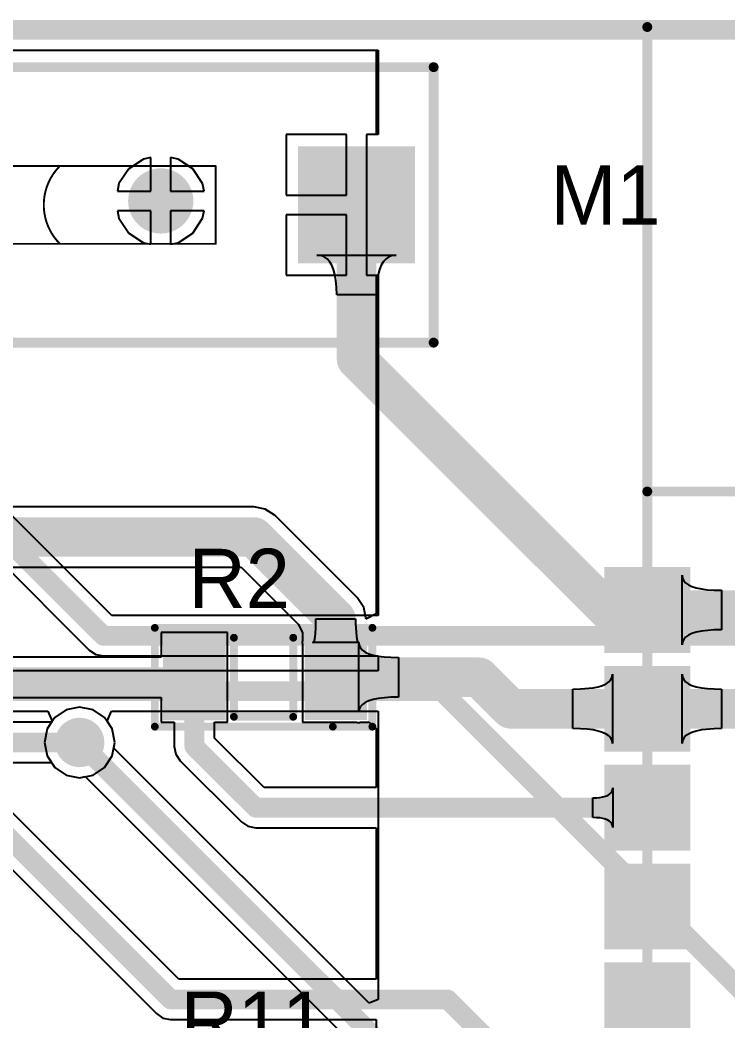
# Model space of a CAD drawing. Header units: millimetres. Extents: x 3.76 to 6.92, y 1.08 to 2.74.
# Drawn here: x 4.51 to 4.868, y 2.233 to 2.74 of the extents above; entities that cross this region are included whole.
import ezdxf

# ---------------------------------------------------------------- set-up
doc = ezdxf.new("R2010")
doc.units = ezdxf.units.MM
doc.header["$MEASUREMENT"] = 0
for name, color, linetype in [('BottomLayer', 5, 'Continuous'), ('BottomSolder', 6, 'Continuous'), ('KeepOutLayer', 6, 'Continuous'), ('MultiLayer', 9, 'Continuous'), ('PadHoleLayer', 156, 'Continuous'), ('TopLayer', 1, 'Continuous'), ('TopOverlay', 2, 'Continuous'), ('TopPaste', 8, 'Continuous'), ('TopSolder', 216, 'Continuous'), ('ViaHoleLayer', 16, 'Continuous')]:
    doc.layers.add(name, color=color, linetype=linetype)

# ---------------------------------------------------------------- blocks, each defined once
blk = doc.blocks.new('ESP32S_6')
at = {"layer": 'TopLayer'}
for points in [[(-0.01772, 0.69228), (0.01772, 0.69228), (-0.01772, 0.72772), (0.01772, 0.72772)], [(-0.01772, 0.64228), (0.01772, 0.64228), (-0.01772, 0.67772), (0.01772, 0.67772)], [(-0.01772, 0.59228), (0.01772, 0.59228), (-0.01772, 0.62772), (0.01772, 0.62772)], [(-0.01772, 0.54228), (0.01772, 0.54228), (-0.01772, 0.57772), (0.01772, 0.57772)], [(-0.01772, 0.49228), (0.01772, 0.49228), (-0.01772, 0.52772), (0.01772, 0.52772)]]:
    blk.add_solid(points, dxfattribs=at)
at = {"layer": 'TopOverlay', "const_width": 0.005}
for points in [[(0, 1.005), (0.71, 1.005)], [(0, 0), (0, 1.005)], [(0, 0.77), (0.71, 0.77)]]:
    blk.add_lwpolyline(points, dxfattribs=at)
at = {"layer": 'TopOverlay', "const_width": 0.0025}
for points in [[(-0.00125, 1.005, 1), (0.00125, 1.005, 1)], [(-0.00125, 1.005, 1), (0.00125, 1.005, 1)], [(-0.00125, 0.77, 1), (0.00125, 0.77, 1)]]:
    blk.add_lwpolyline(points, format="xyb", close=True, dxfattribs=at)
at = {"layer": 'TopPaste'}
for points in [[(-0.01772, 0.69228), (0.01772, 0.69228), (-0.01772, 0.72772), (0.01772, 0.72772)], [(-0.01772, 0.64228), (0.01772, 0.64228), (-0.01772, 0.67772), (0.01772, 0.67772)], [(-0.01772, 0.59228), (0.01772, 0.59228), (-0.01772, 0.62772), (0.01772, 0.62772)], [(-0.01772, 0.54228), (0.01772, 0.54228), (-0.01772, 0.57772), (0.01772, 0.57772)], [(-0.01772, 0.49228), (0.01772, 0.49228), (-0.01772, 0.52772), (0.01772, 0.52772)]]:
    blk.add_solid(points, dxfattribs=at)
at = {"layer": 'TopSolder'}
for points in [[(-0.02172, 0.68828), (0.02172, 0.68828), (-0.02172, 0.73172), (0.02172, 0.73172)], [(-0.02172, 0.63828), (0.02172, 0.63828), (-0.02172, 0.68172), (0.02172, 0.68172)], [(-0.02172, 0.58828), (0.02172, 0.58828), (-0.02172, 0.63172), (0.02172, 0.63172)], [(-0.02172, 0.53828), (0.02172, 0.53828), (-0.02172, 0.58172), (0.02172, 0.58172)], [(-0.02172, 0.48828), (0.02172, 0.48828), (-0.02172, 0.53172), (0.02172, 0.53172)]]:
    blk.add_solid(points, dxfattribs=at)
blk = doc.blocks.new('SW_DIP1_1_8')
at = {"layer": 'BottomLayer', "const_width": 0.02559}
blk.add_lwpolyline([(-0.0128, 0.15, 1), (0.0128, 0.15, 1)], format="xyb", close=True, dxfattribs=at)
at = {"layer": 'BottomLayer'}
blk.add_solid([(-0.02559, -0.17559), (0.02559, -0.17559), (-0.02559, -0.12441), (0.02559, -0.12441)], dxfattribs=at)
at = {"layer": 'BottomSolder', "const_width": 0.02959}
blk.add_lwpolyline([(-0.0148, 0.15, 1), (0.0148, 0.15, 1)], format="xyb", close=True, dxfattribs=at)
at = {"layer": 'BottomSolder'}
blk.add_solid([(-0.02959, -0.17959), (0.02959, -0.17959), (-0.02959, -0.12041), (0.02959, -0.12041)], dxfattribs=at)
at = {"layer": 'MultiLayer', "const_width": 0.02559}
blk.add_lwpolyline([(-0.0128, 0.15, 1), (0.0128, 0.15, 1)], format="xyb", close=True, dxfattribs=at)
at = {"layer": 'MultiLayer'}
blk.add_solid([(-0.02559, -0.17559), (0.02559, -0.17559), (-0.02559, -0.12441), (0.02559, -0.12441)], dxfattribs=at)
at = {"layer": 'PadHoleLayer', "const_width": 0.01575}
for points in [[(-0.00787, 0.15, 1), (0.00787, 0.15, 1)], [(-0.00787, -0.15, 1), (0.00787, -0.15, 1)]]:
    blk.add_lwpolyline(points, format="xyb", close=True, dxfattribs=at)
at = {"layer": 'TopLayer', "const_width": 0.02559}
blk.add_lwpolyline([(-0.0128, 0.15, 1), (0.0128, 0.15, 1)], format="xyb", close=True, dxfattribs=at)
at = {"layer": 'TopLayer'}
blk.add_solid([(-0.02559, -0.17559), (0.02559, -0.17559), (-0.02559, -0.12441), (0.02559, -0.12441)], dxfattribs=at)
at = {"layer": 'TopOverlay'}
for points, const_width in [([(-0.06968, 0.18898), (-0.06968, -0.18898)], 0.005), ([(-0.06968, 0.18898), (0.06968, 0.18898)], 0.005), ([(-0.06968, 0.18898), (-0.06968, -0.18898)], 0.005), ([(-0.06968, 0.18898), (0.06968, 0.18898)], 0.005), ([(0.06968, 0.18898), (0.06968, -0.18898)], 0.005), ([(0.06968, 0.18898), (0.06968, -0.18898)], 0.005), ([(-0.01969, 0.07874), (0.01969, 0.07874)], 0.000984), ([(-0.01969, 0.07874), (-0.01969, -0.07874)], 0.000984), ([(0.01969, 0.07874), (0.01969, -0.07874)], 0.000984), ([(-0.01969, -0.07874), (0.01969, -0.07874)], 0.000984), ([(-0.06968, -0.18898), (0.06968, -0.18898)], 0.005), ([(-0.06968, -0.18898), (0.06968, -0.18898)], 0.005)]:
    blk.add_lwpolyline(points, dxfattribs=dict(at, const_width=const_width))
for points, const_width in [([(-0.07093, 0.18898, 1), (-0.06843, 0.18898, 1)], 0.0025), ([(-0.07093, 0.18898, 1), (-0.06843, 0.18898, 1)], 0.0025), ([(-0.07093, 0.18898, 1), (-0.06843, 0.18898, 1)], 0.0025), ([(-0.07093, 0.18898, 1), (-0.06843, 0.18898, 1)], 0.0025), ([(0.06843, 0.18898, 1), (0.07093, 0.18898, 1)], 0.0025), ([(0.06843, 0.18898, 1), (0.07093, 0.18898, 1)], 0.0025), ([(0.06843, 0.18898, 1), (0.07093, 0.18898, 1)], 0.0025), ([(0.06843, 0.18898, 1), (0.07093, 0.18898, 1)], 0.0025), ([(-0.01993, 0.07874, 1), (-0.01944, 0.07874, 1)], 0.000492), ([(-0.01993, 0.07874, 1), (-0.01944, 0.07874, 1)], 0.000492), ([(0.01944, 0.07874, 1), (0.01993, 0.07874, 1)], 0.000492), ([(0.01944, 0.07874, 1), (0.01993, 0.07874, 1)], 0.000492), ([(-0.01993, 0.05906, 1), (-0.01944, 0.05906, 1)], 0.000492), ([(0.01944, 0.05906, 1), (0.01993, 0.05906, 1)], 0.000492), ([(-0.01993, 0, 1), (-0.01944, 0, 1)], 0.000492), ([(0.01944, 0, 1), (0.01993, 0, 1)], 0.000492), ([(-0.01993, -0.07874, 1), (-0.01944, -0.07874, 1)], 0.000492), ([(-0.01993, -0.07874, 1), (-0.01944, -0.07874, 1)], 0.000492), ([(0.01944, -0.07874, 1), (0.01993, -0.07874, 1)], 0.000492), ([(0.01944, -0.07874, 1), (0.01993, -0.07874, 1)], 0.000492), ([(-0.07093, -0.18898, 1), (-0.06843, -0.18898, 1)], 0.0025), ([(-0.07093, -0.18898, 1), (-0.06843, -0.18898, 1)], 0.0025), ([(-0.07093, -0.18898, 1), (-0.06843, -0.18898, 1)], 0.0025), ([(-0.07093, -0.18898, 1), (-0.06843, -0.18898, 1)], 0.0025), ([(0.06843, -0.18898, 1), (0.07093, -0.18898, 1)], 0.0025), ([(0.06843, -0.18898, 1), (0.07093, -0.18898, 1)], 0.0025), ([(0.06843, -0.18898, 1), (0.07093, -0.18898, 1)], 0.0025), ([(0.06843, -0.18898, 1), (0.07093, -0.18898, 1)], 0.0025)]:
    blk.add_lwpolyline(points, format="xyb", close=True, dxfattribs=dict(at, const_width=const_width))
at = {"layer": 'TopOverlay', "const_width": 0.000984}
for points in [[(0.01969, 0.05906, -0.414214), (-0.01969, 0.05906)], [(-0.01969, 0, -0.414214), (0.01969, 0)]]:
    blk.add_lwpolyline(points, format="xyb", dxfattribs=at)
at = {"layer": 'TopSolder', "const_width": 0.02959}
blk.add_lwpolyline([(-0.0148, 0.15, 1), (0.0148, 0.15, 1)], format="xyb", close=True, dxfattribs=at)
at = {"layer": 'TopSolder'}
blk.add_solid([(-0.02959, -0.17959), (0.02959, -0.17959), (-0.02959, -0.12041), (0.02959, -0.12041)], dxfattribs=at)
blk = doc.blocks.new('RES_SMD_0603_41')
at = {"layer": 'TopLayer'}
for points in [[(-0.04681, -0.01772), (-0.02319, -0.01772), (-0.04681, 0.01772), (-0.02319, 0.01772)], [(0.02468, -0.01771), (0.0483, -0.01771), (0.02468, 0.01772), (0.0483, 0.01772)]]:
    blk.add_solid(points, dxfattribs=at)
at = {"layer": 'TopOverlay', "const_width": 0.00394}
for points in [[(-0.055, 0.025), (0.055, 0.025)], [(-0.055, -0.025), (-0.055, 0.025)], [(0.055, -0.025), (0.055, 0.025)], [(-0.015, 0.02), (0.015, 0.02)], [(-0.015, -0.02), (-0.015, 0.02)], [(0.015, -0.02), (0.015, 0.02)], [(-0.015, -0.02), (0.015, -0.02)], [(-0.055, -0.025), (0.035, -0.025)], [(0.035, -0.025), (0.055, -0.025)]]:
    blk.add_lwpolyline(points, dxfattribs=at)
at = {"layer": 'TopOverlay', "const_width": 0.00197}
for points in [[(-0.05599, 0.025, 1), (-0.05402, 0.025, 1)], [(-0.05599, 0.025, 1), (-0.05402, 0.025, 1)], [(0.05401, 0.025, 1), (0.05598, 0.025, 1)], [(0.05401, 0.025, 1), (0.05598, 0.025, 1)], [(-0.01599, 0.02, 1), (-0.01402, 0.02, 1)], [(-0.01599, 0.02, 1), (-0.01402, 0.02, 1)], [(0.01401, 0.02, 1), (0.01598, 0.02, 1)], [(0.01401, 0.02, 1), (0.01598, 0.02, 1)], [(-0.01599, -0.02, 1), (-0.01402, -0.02, 1)], [(-0.01599, -0.02, 1), (-0.01402, -0.02, 1)], [(0.01401, -0.02, 1), (0.01598, -0.02, 1)], [(0.01401, -0.02, 1), (0.01598, -0.02, 1)], [(-0.05599, -0.025, 1), (-0.05402, -0.025, 1)], [(-0.05599, -0.025, 1), (-0.05402, -0.025, 1)], [(0.03401, -0.025, 1), (0.03598, -0.025, 1)], [(0.03401, -0.025, 1), (0.03598, -0.025, 1)], [(0.05401, -0.025, 1), (0.05598, -0.025, 1)], [(0.05401, -0.025, 1), (0.05598, -0.025, 1)]]:
    blk.add_lwpolyline(points, format="xyb", close=True, dxfattribs=at)
at = {"layer": 'TopPaste'}
for points in [[(-0.04681, -0.01772), (-0.02319, -0.01772), (-0.04681, 0.01772), (-0.02319, 0.01772)], [(0.02468, -0.01771), (0.0483, -0.01771), (0.02468, 0.01772), (0.0483, 0.01772)]]:
    blk.add_solid(points, dxfattribs=at)
at = {"layer": 'TopSolder'}
for points in [[(-0.05081, -0.02172), (-0.01919, -0.02172), (-0.05081, 0.02172), (-0.01919, 0.02172)], [(0.02068, -0.02171), (0.0523, -0.02171), (0.02068, 0.02172), (0.0523, 0.02172)]]:
    blk.add_solid(points, dxfattribs=at)

msp = doc.modelspace()

# ---------------------------------------------------------------- linework, layer by layer
at = {"layer": 'BottomLayer'}
for p, q in [((3.7732, 2.72435), (4.691, 2.72435)), ((4.691, 2.72435), (4.691, 2.68159)), ((4.675, 2.68159), (4.64441, 2.68159)), ((4.64441, 2.68159), (4.64441, 2.651)), ((4.675, 2.651), (4.675, 2.68159)), ((4.691, 2.68159), (4.685, 2.68159)), ((4.685, 2.68159), (4.685, 2.646)), ((4.57222, 2.66919), (4.56478, 2.66422)), ((4.576, 2.66995), (4.57222, 2.66919)), ((4.576, 2.653), (4.576, 2.66995)), ((4.58978, 2.66919), (4.586, 2.66995)), ((4.586, 2.66995), (4.586, 2.653)), ((4.59722, 2.66422), (4.58978, 2.66919)), ((4.56478, 2.66422), (4.55981, 2.65678)), ((4.60219, 2.65678), (4.59722, 2.66422)), ((4.55981, 2.65678), (4.55905, 2.653)), ((4.60295, 2.653), (4.60219, 2.65678)), ((4.55905, 2.653), (4.576, 2.653)), ((4.586, 2.653), (4.60295, 2.653)), ((4.64441, 2.651), (4.675, 2.651)), ((4.685, 2.646), (4.685, 2.61041)), ((4.576, 2.643), (4.55905, 2.643)), ((4.55905, 2.643), (4.55981, 2.63922)), ((4.55981, 2.63922), (4.56478, 2.63178)), ((4.576, 2.62605), (4.576, 2.643)), ((4.60295, 2.643), (4.586, 2.643)), ((4.586, 2.643), (4.586, 2.62605)), ((4.59722, 2.63178), (4.60219, 2.63922)), ((4.60219, 2.63922), (4.60295, 2.643)), ((4.675, 2.641), (4.64441, 2.641)), ((4.64441, 2.641), (4.64441, 2.61041)), ((4.675, 2.61041), (4.675, 2.641)), ((4.56478, 2.63178), (4.57222, 2.62681)), ((4.58978, 2.62681), (4.59722, 2.63178)), ((4.57222, 2.62681), (4.576, 2.62605)), ((4.586, 2.62605), (4.58978, 2.62681)), ((4.64441, 2.61041), (4.675, 2.61041)), ((4.685, 2.61041), (4.691, 2.61041)), ((4.691, 2.61041), (4.691, 2.4382)), ((4.55622, 2.4382), (4.3902, 2.60422)), ((4.37279, 2.59279), (4.54479, 2.42079)), ((4.691, 2.4382), (4.55622, 2.4382)), ((4.54479, 2.42079), (4.5481, 2.41858)), ((4.5481, 2.41858), (4.552, 2.4178)), ((4.552, 2.4178), (4.691, 2.4178)), ((4.691, 2.4178), (4.691, 2.4102)), ((4.691, 2.4102), (4.342, 2.4102)), ((4.34622, 2.3898), (4.52384, 2.3898)), ((4.52384, 2.3898), (4.52617, 2.3848)), ((4.55383, 2.3848), (4.55616, 2.3898)), ((4.55616, 2.3898), (4.691, 2.3898)), ((4.691, 2.3898), (4.691, 2.24395)), ((4.52352, 2.38083), (4.52216, 2.374)), ((4.52617, 2.3848), (4.52352, 2.38083)), ((4.55648, 2.38083), (4.55383, 2.3848)), ((4.55784, 2.374), (4.55648, 2.38083)), ((4.52216, 2.374), (4.52352, 2.36717)), ((4.55727, 2.37114), (4.55784, 2.374)), ((4.68638, 2.24204), (4.55727, 2.37114)), ((4.52352, 2.36717), (4.52738, 2.36138)), ((4.52738, 2.36138), (4.53317, 2.35752)), ((4.53317, 2.35752), (4.54, 2.35616)), ((4.54, 2.35616), (4.54286, 2.35673)), ((4.54286, 2.35673), (4.691, 2.20858)), ((4.691, 2.24395), (4.68638, 2.24204))]:
    msp.add_line(p, q, dxfattribs=at)
for points, const_width in [([(4.57475, 2.648, 1), (4.58725, 2.648, 1)], 0.0125), ([(4.5495, 2.428, 1), (4.5545, 2.428, 1)], 0.005), ([(4.5495, 2.428, 1), (4.5545, 2.428, 1)], 0.005), ([(4.7205, 2.4, 1), (4.7255, 2.4, 1)], 0.005), ([(4.7205, 2.4, 1), (4.7255, 2.4, 1)], 0.005), ([(4.53375, 2.374, 1), (4.54625, 2.374, 1)], 0.0125), ([(4.5375, 2.374, 1), (4.5425, 2.374, 1)], 0.005)]:
    msp.add_lwpolyline(points, format="xyb", close=True, dxfattribs=dict(at, const_width=const_width))
at = {"layer": 'BottomLayer', "const_width": 0.01}
for points in [[(4.38, 2.6), (4.552, 2.428)], [(4.552, 2.428), (4.976, 2.428)], [(4.342, 2.4), (4.723, 2.4)], [(4.723, 2.4), (4.879, 2.244)], [(4.54, 2.374), (4.725, 2.189)]]:
    msp.add_lwpolyline(points, dxfattribs=at)
at = {"layer": 'BottomSolder', "const_width": 0.0165}
msp.add_lwpolyline([(4.57275, 2.648, 1), (4.58925, 2.648, 1)], format="xyb", close=True, dxfattribs=at)
at = {"layer": 'KeepOutLayer', "const_width": 0.01}
msp.add_lwpolyline([(3.763, 2.73454), (6.91261, 2.73454)], dxfattribs=at)
at = {"layer": 'MultiLayer', "const_width": 0.0125}
for points in [[(4.57475, 2.648, 1), (4.58725, 2.648, 1)], [(4.53375, 2.374, 1), (4.54625, 2.374, 1)]]:
    msp.add_lwpolyline(points, format="xyb", close=True, dxfattribs=at)
at = {"layer": 'TopLayer'}
for p, q in [((3.7732, 2.72435), (4.69, 2.72435)), ((4.69, 2.72435), (4.69, 2.68159)), ((4.675, 2.68159), (4.64441, 2.68159)), ((4.64441, 2.68159), (4.64441, 2.651)), ((4.675, 2.651), (4.675, 2.68159)), ((4.69, 2.68159), (4.685, 2.68159)), ((4.685, 2.68159), (4.685, 2.646)), ((4.57222, 2.66919), (4.56478, 2.66422)), ((4.576, 2.66995), (4.57222, 2.66919)), ((4.576, 2.653), (4.576, 2.66995)), ((4.58978, 2.66919), (4.586, 2.66995)), ((4.586, 2.66995), (4.586, 2.653)), ((4.59722, 2.66422), (4.58978, 2.66919)), ((4.56478, 2.66422), (4.55981, 2.65678)), ((4.60219, 2.65678), (4.59722, 2.66422)), ((4.55981, 2.65678), (4.55905, 2.653)), ((4.60295, 2.653), (4.60219, 2.65678)), ((4.55905, 2.653), (4.576, 2.653)), ((4.586, 2.653), (4.60295, 2.653)), ((4.64441, 2.651), (4.675, 2.651)), ((4.685, 2.646), (4.685, 2.61041)), ((4.576, 2.643), (4.55905, 2.643)), ((4.55905, 2.643), (4.55981, 2.63922)), ((4.55981, 2.63922), (4.56478, 2.63178)), ((4.576, 2.62605), (4.576, 2.643)), ((4.60295, 2.643), (4.586, 2.643)), ((4.586, 2.643), (4.586, 2.62605)), ((4.59722, 2.63178), (4.60219, 2.63922)), ((4.60219, 2.63922), (4.60295, 2.643)), ((4.675, 2.641), (4.64441, 2.641)), ((4.64441, 2.641), (4.64441, 2.61041)), ((4.675, 2.61041), (4.675, 2.641)), ((4.56478, 2.63178), (4.57222, 2.62681)), ((4.58978, 2.62681), (4.59722, 2.63178)), ((4.57222, 2.62681), (4.576, 2.62605)), ((4.586, 2.62605), (4.58978, 2.62681)), ((4.6619, 2.62033), (4.66, 2.62053)), ((4.66, 2.62053), (4.7, 2.62053)), ((4.6636, 2.61973), (4.6619, 2.62033)), ((4.6651, 2.61873), (4.6636, 2.61973)), ((4.6664, 2.61733), (4.6651, 2.61873)), ((4.6949, 2.61873), (4.6936, 2.61733)), ((4.6964, 2.61973), (4.6949, 2.61873)), ((4.6981, 2.62033), (4.6964, 2.61973)), ((4.7, 2.62053), (4.6981, 2.62033)), ((4.6675, 2.61553), (4.6664, 2.61733)), ((4.6684, 2.61333), (4.6675, 2.61553)), ((4.6691, 2.61073), (4.6684, 2.61333)), ((4.6916, 2.61333), (4.6909, 2.61073)), ((4.6925, 2.61553), (4.6916, 2.61333)), ((4.6936, 2.61733), (4.6925, 2.61553)), ((4.64441, 2.61041), (4.675, 2.61041)), ((4.6696, 2.60773), (4.6691, 2.61073)), ((4.685, 2.61041), (4.69, 2.61041)), ((4.69, 2.61041), (4.69, 2.43904)), ((4.6909, 2.61073), (4.6904, 2.60773)), ((4.6699, 2.60433), (4.6696, 2.60773)), ((4.67, 2.60053), (4.6699, 2.60433)), ((4.6901, 2.60433), (4.69, 2.60053)), ((4.6904, 2.60773), (4.6901, 2.60433)), ((4.69, 2.60053), (4.67, 2.60053)), ((4.628, 2.49329), (4.42861, 2.49329)), ((4.63385, 2.49213), (4.628, 2.49329)), ((4.63881, 2.48881), (4.63385, 2.49213)), ((4.68031, 2.44732), (4.63881, 2.48881)), ((4.42861, 2.46271), (4.62167, 2.46271)), ((4.62167, 2.46271), (4.65054, 2.43383)), ((4.8446, 2.4234), (4.8446, 2.4586)), ((4.8446, 2.4586), (4.8448, 2.45715)), ((4.8448, 2.45715), (4.8454, 2.45586)), ((4.8454, 2.45586), (4.8464, 2.45472)), ((4.8464, 2.45472), (4.8478, 2.45373)), ((4.8478, 2.45373), (4.8496, 2.4529)), ((4.8496, 2.4529), (4.8518, 2.45222)), ((4.8518, 2.45222), (4.8544, 2.45168)), ((4.8544, 2.45168), (4.8574, 2.4513)), ((4.8574, 2.4513), (4.8608, 2.45108)), ((4.68362, 2.44236), (4.68031, 2.44732)), ((4.8608, 2.45108), (4.8646, 2.451)), ((4.8646, 2.451), (4.8646, 2.431)), ((4.68467, 2.43711), (4.68362, 2.44236)), ((4.65943, 2.43222), (4.65949, 2.43651)), ((4.65949, 2.43651), (4.67949, 2.43651)), ((4.67949, 2.43651), (4.67951, 2.43424)), ((4.68491, 2.43655), (4.68467, 2.43711)), ((4.685, 2.43648), (4.68491, 2.43655)), ((4.69, 2.43904), (4.685, 2.43648)), ((4.65054, 2.43383), (4.65268, 2.42972)), ((4.65922, 2.42889), (4.65943, 2.43222)), ((4.67951, 2.43424), (4.67992, 2.42758)), ((4.61481, 2.42972), (4.58119, 2.42972)), ((4.58119, 2.42972), (4.58119, 2.4172)), ((4.61481, 2.38428), (4.61481, 2.42972)), ((4.65268, 2.42972), (4.65268, 2.42531)), ((4.65867, 2.42567), (4.65889, 2.42651)), ((4.65889, 2.42651), (4.65907, 2.42758)), ((4.65907, 2.42758), (4.65922, 2.42889)), ((4.67992, 2.42758), (4.6801, 2.42651)), ((4.6801, 2.42651), (4.68032, 2.42567)), ((4.8454, 2.42614), (4.8448, 2.42485)), ((4.8464, 2.42728), (4.8454, 2.42614)), ((4.8478, 2.42827), (4.8464, 2.42728)), ((4.8496, 2.4291), (4.8478, 2.42827)), ((4.8518, 2.42978), (4.8496, 2.4291)), ((4.8544, 2.43032), (4.8518, 2.42978)), ((4.8608, 2.43092), (4.8544, 2.43032)), ((4.8646, 2.431), (4.8608, 2.43092)), ((4.65268, 2.42531), (4.65239, 2.4246)), ((4.65239, 2.4246), (4.65268, 2.4239)), ((4.65268, 2.4239), (4.65268, 2.38429)), ((4.6578, 2.4246), (4.65812, 2.42472)), ((4.68119, 2.4246), (4.6578, 2.4246)), ((4.65812, 2.42472), (4.65841, 2.42508)), ((4.65841, 2.42508), (4.65867, 2.42567)), ((4.68032, 2.42567), (4.68058, 2.42508)), ((4.68058, 2.42508), (4.68086, 2.42472)), ((4.68086, 2.42472), (4.68119, 2.4246)), ((4.68119, 2.38941), (4.68119, 2.4246)), ((4.68119, 2.4246), (4.68139, 2.42316)), ((4.68139, 2.42316), (4.68199, 2.42187)), ((4.68199, 2.42187), (4.68299, 2.42073)), ((4.8448, 2.42485), (4.8446, 2.4234)), ((4.58119, 2.4172), (4.41922, 2.4172)), ((4.68299, 2.42073), (4.68439, 2.41974)), ((4.68439, 2.41974), (4.68619, 2.4189)), ((4.68619, 2.4189), (4.68839, 2.41822)), ((4.68839, 2.41822), (4.69099, 2.41769)), ((4.69099, 2.41769), (4.69399, 2.41731)), ((4.69399, 2.41731), (4.69739, 2.41708)), ((4.69739, 2.41708), (4.70119, 2.417)), ((4.70119, 2.417), (4.70119, 2.397)), ((4.8076, 2.40472), (4.8086, 2.40586)), ((4.8086, 2.40586), (4.8092, 2.40715)), ((4.8092, 2.40715), (4.8094, 2.4086)), ((4.8094, 2.4086), (4.8094, 2.3734)), ((4.8446, 2.3734), (4.8446, 2.4086)), ((4.8446, 2.4086), (4.8448, 2.40715)), ((4.8448, 2.40715), (4.8454, 2.40586)), ((4.8454, 2.40586), (4.8464, 2.40472)), ((4.7894, 2.401), (4.7932, 2.40108)), ((4.7894, 2.381), (4.7894, 2.401)), ((4.7932, 2.40108), (4.7996, 2.40168)), ((4.7996, 2.40168), (4.8022, 2.40222)), ((4.8022, 2.40222), (4.8044, 2.4029)), ((4.8044, 2.4029), (4.8062, 2.40373)), ((4.8062, 2.40373), (4.8076, 2.40472)), ((4.8464, 2.40472), (4.8478, 2.40373)), ((4.8478, 2.40373), (4.8496, 2.4029)), ((4.8496, 2.4029), (4.8518, 2.40222)), ((4.8518, 2.40222), (4.8544, 2.40168)), ((4.8544, 2.40168), (4.8574, 2.4013)), ((4.8574, 2.4013), (4.8608, 2.40108)), ((4.8608, 2.40108), (4.8646, 2.401)), ((4.8646, 2.401), (4.8646, 2.381)), ((4.415, 2.3968), (4.58119, 2.3968)), ((4.58119, 2.3968), (4.58119, 2.38428)), ((4.68839, 2.39579), (4.68619, 2.39511)), ((4.69099, 2.39632), (4.68839, 2.39579)), ((4.69739, 2.39693), (4.69099, 2.39632)), ((4.70119, 2.397), (4.69739, 2.39693)), ((4.54, 2.39184), (4.53317, 2.39048)), ((4.54683, 2.39048), (4.54, 2.39184)), ((4.68139, 2.39085), (4.68119, 2.38941)), ((4.68199, 2.39214), (4.68139, 2.39085)), ((4.68299, 2.39328), (4.68199, 2.39214)), ((4.68439, 2.39427), (4.68299, 2.39328)), ((4.68619, 2.39511), (4.68439, 2.39427)), ((4.52738, 2.38662), (4.52577, 2.3842)), ((4.53317, 2.39048), (4.52738, 2.38662)), ((4.55262, 2.38662), (4.54683, 2.39048)), ((4.55648, 2.38083), (4.55262, 2.38662)), ((4.52577, 2.3842), (4.316, 2.3842)), ((4.55784, 2.374), (4.55648, 2.38083)), ((4.58119, 2.38428), (4.58781, 2.38428)), ((4.58781, 2.38428), (4.58781, 2.372)), ((4.6082, 2.37622), (4.6082, 2.38428)), ((4.6082, 2.38428), (4.61481, 2.38428)), ((4.65268, 2.38429), (4.68003, 2.38429)), ((4.68003, 2.38429), (4.68044, 2.38405)), ((4.68044, 2.38405), (4.68082, 2.38415)), ((4.68082, 2.38415), (4.68119, 2.384)), ((4.68119, 2.384), (4.68189, 2.38429)), ((4.68189, 2.38429), (4.68631, 2.38429)), ((4.68631, 2.38429), (4.69, 2.38114)), ((4.69, 2.38114), (4.69, 2.3512)), ((4.7932, 2.38092), (4.7894, 2.381)), ((4.7966, 2.3807), (4.7932, 2.38092)), ((4.7996, 2.38032), (4.7966, 2.3807)), ((4.8608, 2.38092), (4.8544, 2.38032)), ((4.8646, 2.381), (4.8608, 2.38092)), ((4.63322, 2.3512), (4.6082, 2.37622)), ((4.8022, 2.37978), (4.7996, 2.38032)), ((4.8044, 2.3791), (4.8022, 2.37978)), ((4.8062, 2.37827), (4.8044, 2.3791)), ((4.8076, 2.37728), (4.8062, 2.37827)), ((4.8086, 2.37614), (4.8076, 2.37728)), ((4.8092, 2.37485), (4.8086, 2.37614)), ((4.8454, 2.37614), (4.8448, 2.37485)), ((4.8464, 2.37728), (4.8454, 2.37614)), ((4.8478, 2.37827), (4.8464, 2.37728)), ((4.8496, 2.3791), (4.8478, 2.37827)), ((4.8518, 2.37978), (4.8496, 2.3791)), ((4.8544, 2.38032), (4.8518, 2.37978)), ((4.55648, 2.36717), (4.55784, 2.374)), ((4.58781, 2.372), (4.58858, 2.36809)), ((4.8094, 2.3734), (4.8092, 2.37485)), ((4.8448, 2.37485), (4.8446, 2.3734)), ((4.55262, 2.36138), (4.55648, 2.36717)), ((4.58858, 2.36809), (4.59079, 2.36479)), ((4.48684, 2.3638), (4.52577, 2.3638)), ((4.52577, 2.3638), (4.52738, 2.36138)), ((4.52738, 2.36138), (4.53317, 2.35752)), ((4.54683, 2.35752), (4.55262, 2.36138)), ((4.59079, 2.36479), (4.62179, 2.33379)), ((4.59022, 2.2542), (4.48621, 2.35821)), ((4.53317, 2.35752), (4.54, 2.35616)), ((4.54, 2.35616), (4.54683, 2.35752)), ((4.69, 2.3512), (4.63322, 2.3512)), ((4.80912, 2.3492), (4.80942, 2.35005)), ((4.80942, 2.35005), (4.80952, 2.351)), ((4.80952, 2.351), (4.80952, 2.331)), ((4.7994, 2.346), (4.80133, 2.34605)), ((4.7994, 2.336), (4.7994, 2.346)), ((4.80133, 2.34605), (4.80305, 2.3462)), ((4.80305, 2.3462), (4.80456, 2.34645)), ((4.80456, 2.34645), (4.80588, 2.3468)), ((4.80588, 2.3468), (4.80699, 2.34725)), ((4.80699, 2.34725), (4.8079, 2.3478)), ((4.8079, 2.3478), (4.80861, 2.34845)), ((4.80861, 2.34845), (4.80912, 2.3492)), ((4.47478, 2.3408), (4.57879, 2.23679)), ((4.80133, 2.33595), (4.7994, 2.336)), ((4.80305, 2.3358), (4.80133, 2.33595)), ((4.80456, 2.33555), (4.80305, 2.3358)), ((4.80588, 2.3352), (4.80456, 2.33555)), ((4.80699, 2.33475), (4.80588, 2.3352)), ((4.62179, 2.33379), (4.6251, 2.33158)), ((4.6251, 2.33158), (4.629, 2.3308)), ((4.629, 2.3308), (4.69, 2.3308)), ((4.69, 2.3308), (4.69, 2.2542)), ((4.8079, 2.3342), (4.80699, 2.33475)), ((4.80861, 2.33355), (4.8079, 2.3342)), ((4.80912, 2.3328), (4.80861, 2.33355)), ((4.80942, 2.33195), (4.80912, 2.3328)), ((4.80952, 2.331), (4.80942, 2.33195)), ((4.69, 2.2542), (4.59022, 2.2542)), ((4.57879, 2.23679), (4.5821, 2.23458)), ((4.5821, 2.23458), (4.586, 2.2338)), ((4.586, 2.2338), (4.69, 2.2338)), ((4.69, 2.2338), (4.69, 2.2242))]:
    msp.add_line(p, q, dxfattribs=at)
for points, const_width in [([(4.57475, 2.648, 1), (4.58725, 2.648, 1)], 0.0125), ([(4.675, 2.646, 1), (4.685, 2.646, 1)], 0.01), ([(4.675, 2.568, 1), (4.685, 2.568, 1)], 0.01), ([(4.675, 2.568, 1), (4.685, 2.568, 1)], 0.01), ([(4.623, 2.478, 1), (4.633, 2.478, 1)], 0.01), ([(4.623, 2.478, 1), (4.633, 2.478, 1)], 0.01), ([(4.66449, 2.43651, 1), (4.67449, 2.43651, 1)], 0.01), ([(4.66449, 2.43651, 1), (4.67449, 2.43651, 1)], 0.01), ([(4.802, 2.441, 1), (4.812, 2.441, 1)], 0.01), ([(4.802, 2.441, 1), (4.812, 2.441, 1)], 0.01), ([(4.822, 2.441, 1), (4.832, 2.441, 1)], 0.01), ([(4.822, 2.441, 1), (4.832, 2.441, 1)], 0.01), ([(4.66449, 2.407, 1), (4.67449, 2.407, 1)], 0.01), ([(4.66449, 2.407, 1), (4.67449, 2.407, 1)], 0.01), ([(4.737, 2.407, 1), (4.747, 2.407, 1)], 0.01), ([(4.737, 2.407, 1), (4.747, 2.407, 1)], 0.01), ([(4.5955, 2.407, 1), (4.6005, 2.407, 1)], 0.005), ([(4.5955, 2.407, 1), (4.6005, 2.407, 1)], 0.005), ([(4.753, 2.391, 1), (4.763, 2.391, 1)], 0.01), ([(4.753, 2.391, 1), (4.763, 2.391, 1)], 0.01), ([(4.822, 2.391, 1), (4.832, 2.391, 1)], 0.01), ([(4.822, 2.391, 1), (4.832, 2.391, 1)], 0.01), ([(4.53375, 2.374, 1), (4.54625, 2.374, 1)], 0.0125), ([(4.5375, 2.374, 1), (4.5425, 2.374, 1)], 0.005), ([(4.5955, 2.372, 1), (4.6005, 2.372, 1)], 0.005), ([(4.5955, 2.372, 1), (4.6005, 2.372, 1)], 0.005), ([(4.6265, 2.341, 1), (4.6315, 2.341, 1)], 0.005), ([(4.6265, 2.341, 1), (4.6315, 2.341, 1)], 0.005), ([(4.8245, 2.341, 1), (4.8295, 2.341, 1)], 0.005), ([(4.5835, 2.244, 1), (4.5885, 2.244, 1)], 0.005), ([(4.5835, 2.244, 1), (4.5885, 2.244, 1)], 0.005), ([(4.7235, 2.244, 1), (4.7285, 2.244, 1)], 0.005), ([(4.7235, 2.244, 1), (4.7285, 2.244, 1)], 0.005)]:
    msp.add_lwpolyline(points, format="xyb", close=True, dxfattribs=dict(at, const_width=const_width))
for points, const_width in [([(4.68, 2.568), (4.68, 2.646)], 0.02), ([(4.68, 2.568), (4.807, 2.441)], 0.02), ([(4.42, 2.478), (4.628, 2.478)], 0.02), ([(4.628, 2.478), (4.66949, 2.43651)], 0.02), ([(4.66949, 2.407), (4.66949, 2.43651)], 0.02), ([(4.807, 2.441), (4.827, 2.441)], 0.02), ([(4.827, 2.441), (4.88865, 2.441)], 0.02), ([(4.66949, 2.407), (4.742, 2.407)], 0.02), ([(4.742, 2.407), (4.758, 2.391)], 0.02), ([(4.415, 2.407), (4.598, 2.407)], 0.01), ([(4.598, 2.372), (4.598, 2.407)], 0.01), ([(4.758, 2.391), (4.827, 2.391)], 0.02), ([(4.827, 2.391), (4.881, 2.391)], 0.02), ([(4.316, 2.374), (4.54, 2.374)], 0.01), ([(4.598, 2.372), (4.629, 2.341)], 0.01), ([(4.479, 2.351), (4.586, 2.244)], 0.01), ([(4.629, 2.341), (4.827, 2.341)], 0.01), ([(4.586, 2.244), (4.726, 2.244)], 0.01), ([(4.726, 2.244), (4.779, 2.191)], 0.01)]:
    msp.add_lwpolyline(points, dxfattribs=dict(at, const_width=const_width))
at = {"layer": 'TopSolder', "const_width": 0.0165}
msp.add_lwpolyline([(4.57275, 2.648, 1), (4.58925, 2.648, 1)], format="xyb", close=True, dxfattribs=at)
at = {"layer": 'ViaHoleLayer', "const_width": 0.0075}
for points in [[(4.57725, 2.648, 1), (4.58475, 2.648, 1)], [(4.53625, 2.374, 1), (4.54375, 2.374, 1)]]:
    msp.add_lwpolyline(points, format="xyb", close=True, dxfattribs=at)

# ---------------------------------------------------------------- block references
for name, p in [('ESP32S_6', (4.827, 1.731)), ('RES_SMD_0603_41', (4.63301, 2.407))]:
    msp.add_blockref(name, p)
at = {"rotation": 90}
msp.add_blockref('SW_DIP1_1_8', (4.53, 2.646), dxfattribs=at)

# ---------------------------------------------------------------- texts
at = {"layer": 'TopOverlay'}
for s, p in [('M1', (4.778, 2.636)), ('R2', (4.595, 2.442)), ('R11', (4.591, 2.218))]:
    msp.add_text(s, height=0.03, dxfattribs=at).set_placement(p)

doc.saveas('drawing.dxf')
